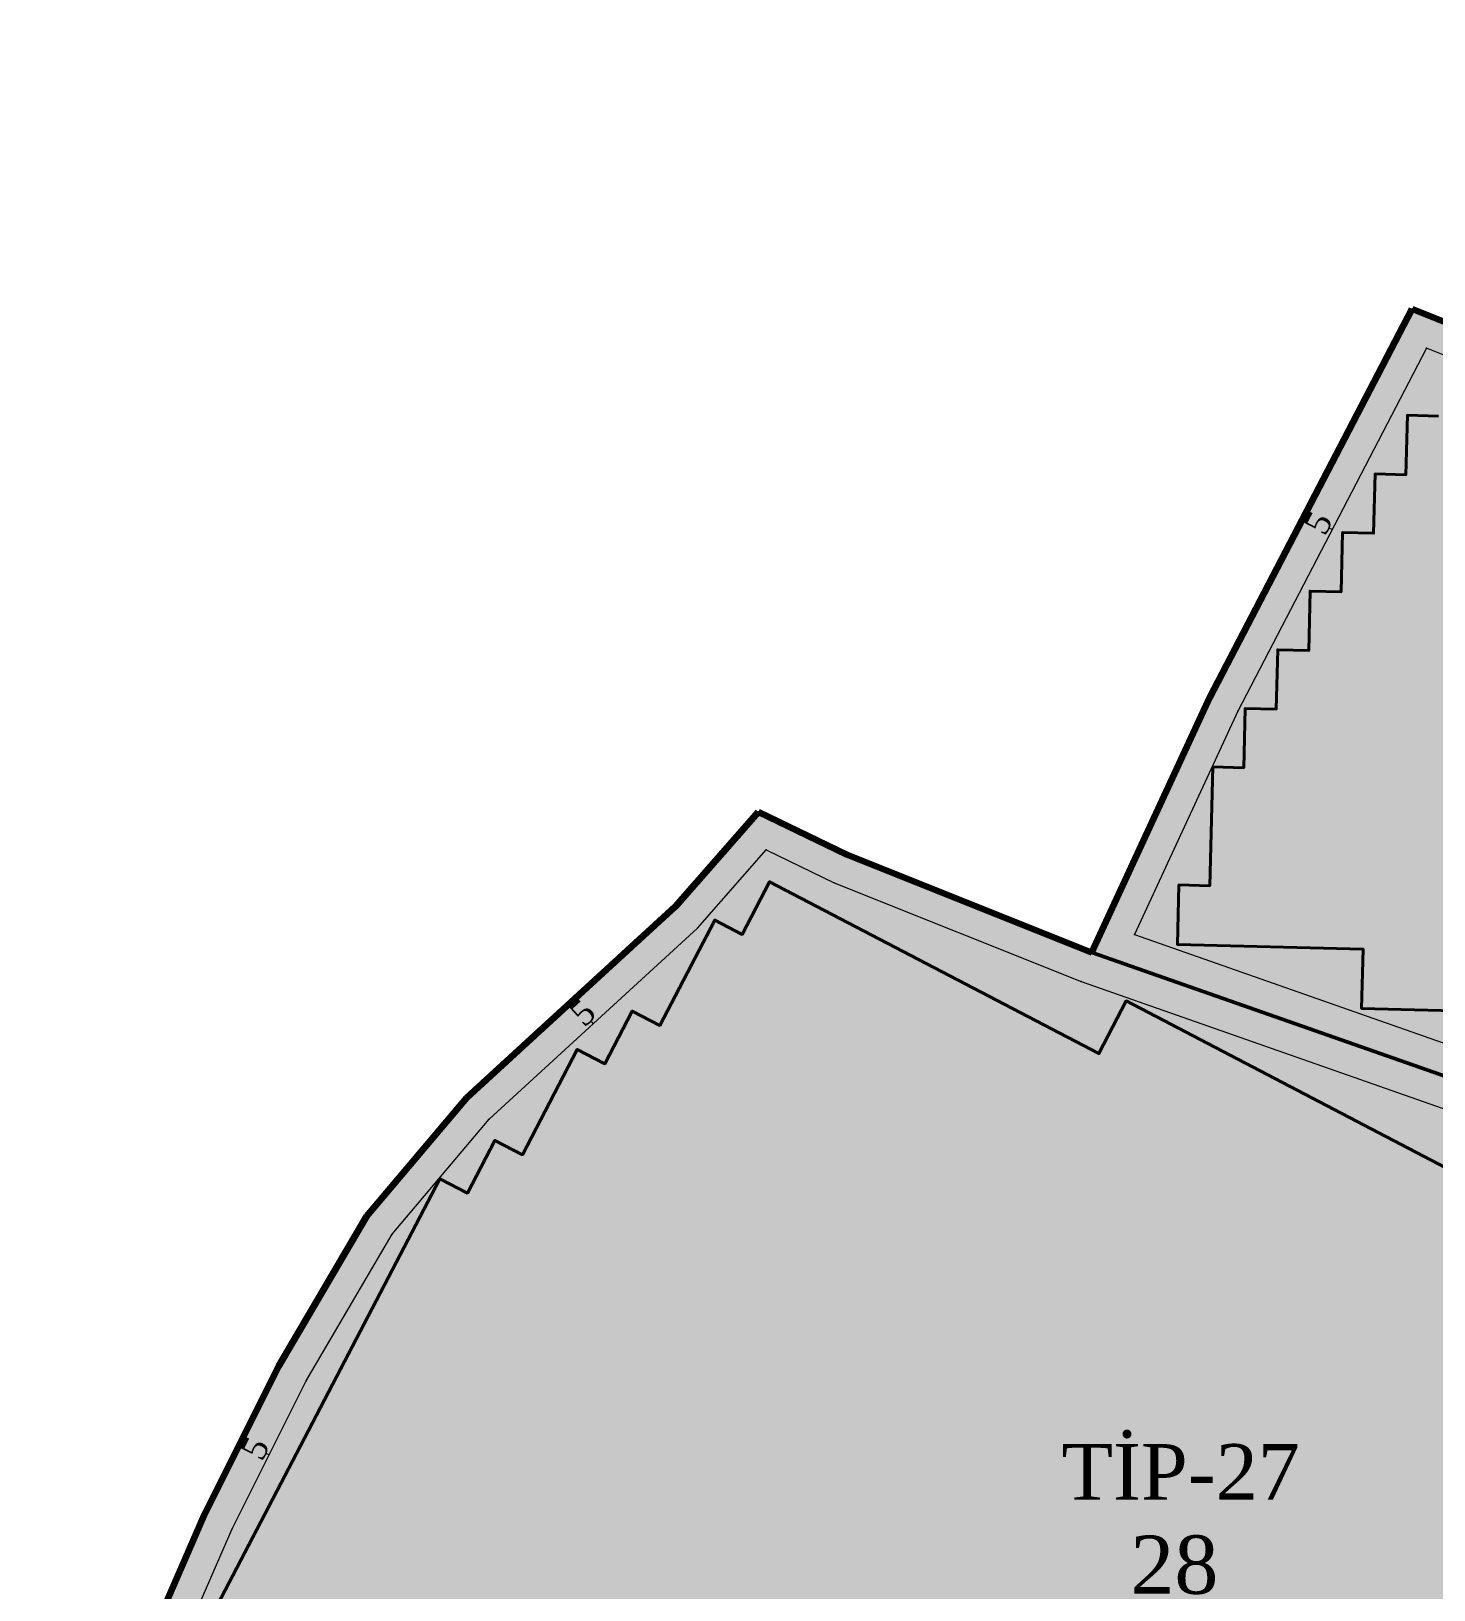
# Model space of a CAD drawing. Header units: metres. Extents: x 478603 to 489313, y 4282657 to 4289463.
# Drawn here: x 479043.4 to 479270.1, y 4286895.4 to 4287147.3 of the extents above; entities that cross this region are included whole.
import ezdxf

# ---------------------------------------------------------------- set-up
doc = ezdxf.new("R2010")
doc.units = ezdxf.units.M
for name, color, linetype, lineweight in [('102', 18, 'Continuous', 50), ('ADAKENARI', 18, 'Continuous', 0), ('DEGER', 18, 'Continuous', 20), ('EYLUL_REV', 8, 'Continuous', 0), ('PARSEL_ALAN', 254, 'Continuous', 0), ('PARSEL_SERA_ALAN', 9, 'Continuous', 40), ('ROL_CEPHE', 1, 'Continuous', 0), ('SNR_PLANONAMAA', 233, 'Continuous', 0), ('SNR_YAPIYAK', 18, 'Continuous', 0)]:
    doc.layers.add(name, color=color, linetype=linetype, lineweight=lineweight)
doc.styles.get("Standard").update_dxf_attribs({"font": 'times.ttf'})

msp = doc.modelspace()

# ---------------------------------------------------------------- hatches: boundary and pattern name
at = {"layer": 'PARSEL_ALAN'}
for points in [[(479399.4, 4286933.73), (479405.09, 4286944.62), (479409.71, 4286953.49), (479425.73, 4286984.15), (479428.51, 4286989.47), (479491.3, 4287110.04), (479490.44, 4287118.34), (479469.54, 4287142.67), (479288.02, 4287147.27), (479271.78, 4287100.28), (479266.55, 4287102.39), (479233.89, 4287039.6), (479214.83, 4286998.4)], [(479302.34, 4286747.87), (479043.44, 4286844.13), (479055.25, 4286870.32), (479071.38, 4286907.43), (479083.46, 4286931.58), (479097.69, 4286955.79), (479113.84, 4286974.95), (479147.53, 4287005.85), (479160.96, 4287021.15), (479175.22, 4287014.27), (479214.83, 4286998.4), (479399.4, 4286933.73)]]:
    msp.add_hatch(color=256, dxfattribs=at).paths.add_polyline_path(points)
at = {"layer": 'PARSEL_SERA_ALAN'}
for points in [[(479467.14, 4287135.44), (479465.74, 4287080.15), (479460.74, 4287080.27), (479460.5, 4287070.68), (479455.5, 4287070.8), (479455.01, 4287051.61), (479450.02, 4287051.73), (479449.77, 4287042.14), (479444.77, 4287042.26), (479444.53, 4287032.67), (479439.53, 4287032.79), (479439.29, 4287023.2), (479434.29, 4287023.32), (479434.05, 4287013.73), (479429.05, 4287013.85), (479428.81, 4287004.26), (479423.81, 4287004.38), (479423.57, 4286994.79), (479418.57, 4286994.91), (479418.32, 4286985.32), (479413.33, 4286985.44), (479413.08, 4286975.84), (479408.09, 4286975.97), (479407.84, 4286966.37), (479402.84, 4286966.5), (479402.6, 4286956.9), (479397.6, 4286957.03), (479397.36, 4286947.43), (479377.37, 4286947.94), (479377.61, 4286957.54), (479347.62, 4286958.3), (479347.86, 4286967.89), (479317.87, 4286968.65), (479318.11, 4286978.25), (479288.12, 4286979.01), (479288.37, 4286988.61), (479258.38, 4286989.37), (479258.62, 4286998.96), (479228.63, 4286999.72), (479228.87, 4287009.32), (479233.87, 4287009.19), (479234.36, 4287028.39), (479239.35, 4287028.26), (479239.6, 4287037.86), (479244.6, 4287037.73), (479244.84, 4287047.33), (479249.84, 4287047.2), (479250.08, 4287056.8), (479255.08, 4287056.67), (479255.32, 4287066.27), (479260.32, 4287066.14), (479260.56, 4287075.74), (479265.56, 4287075.61), (479265.8, 4287085.21), (479270.8, 4287085.08), (479275.8, 4287084.95), (479276.04, 4287094.55), (479281.04, 4287094.43), (479281.29, 4287104.02), (479286.28, 4287103.9), (479286.77, 4287123.09), (479291.77, 4287122.96), (479292.25, 4287142.16), (479467.2, 4287137.73)], [(479299.95, 4286754.09), (479229.04, 4286791.12), (479224.59, 4286782.61), (479158.11, 4286817.33), (479153.67, 4286808.82), (479082.76, 4286845.85), (479078.31, 4286837.34), (479056.15, 4286848.91), (479065.04, 4286865.93), (479060.61, 4286868.25), (479109.49, 4286961.85), (479113.92, 4286959.54), (479118.36, 4286968.05), (479122.8, 4286965.73), (479131.68, 4286982.75), (479136.12, 4286980.44), (479140.56, 4286988.95), (479144.99, 4286986.63), (479153.88, 4287003.65), (479158.31, 4287001.34), (479162.75, 4287009.85), (479215.94, 4286982.07), (479220.38, 4286990.58), (479278, 4286960.5), (479282.44, 4286969.01), (479344.49, 4286936.61), (479348.94, 4286945.11), (479388.83, 4286924.28)]]:
    msp.add_hatch(color=256, dxfattribs=at).paths.add_polyline_path(points)

# ---------------------------------------------------------------- linework, layer by layer
at = {"layer": '102'}
msp.add_line((479399.4, 4286933.73, 924.04), (479214.83, 4286998.4), dxfattribs=at)
at = {"layer": 'ADAKENARI', "lineweight": 100}
for p, q in [((479233.89, 4287039.6), (479266.55, 4287102.39)), ((479266.55, 4287102.39), (479271.78, 4287100.28)), ((479214.83, 4286998.4), (479233.89, 4287039.6)), ((479147.53, 4287005.85), (479160.96, 4287021.15)), ((479160.96, 4287021.15), (479175.22, 4287014.27)), ((479175.22, 4287014.27), (479214.83, 4286998.4)), ((479113.84, 4286974.95), (479147.53, 4287005.85)), ((479097.69, 4286955.79), (479113.84, 4286974.95)), ((479083.46, 4286931.58), (479097.69, 4286955.79)), ((479071.38, 4286907.43), (479083.46, 4286931.58)), ((479055.25, 4286870.32), (479071.38, 4286907.43))]:
    msp.add_line(p, q, dxfattribs=at)
at = {"layer": 'EYLUL_REV'}
msp.add_polyline3d([(479271.78, 4287100.28, 0), (479266.55, 4287102.39, 0), (479261.64, 4287092.06, 0), (479250.78, 4287071.62, 0), (479233.89, 4287039.6, 0), (479214.83, 4286998.4, 0), (479202.22, 4287003.17, 0), (479175.22, 4287014.27, 0), (479160.96, 4287021.15, 0), (479147.53, 4287005.85, 0), (479125.53, 4286985.86, 0), (479113.84, 4286974.95, 0), (479097.09, 4286955.09, 0), (479083.46, 4286931.58, 0), (479071.38, 4286907.43, 0), (479068.08, 4286900.09, 0), (479055.25, 4286870.32, 0)], dxfattribs=at)
at = {"layer": 'PARSEL_ALAN'}
for points in [[(479399.4, 4286933.73, 924.04), (479405.09, 4286944.62, 923.53), (479409.71, 4286953.49, 923.03), (479425.73, 4286984.15, 923.71), (479428.51, 4286989.47, 923.94), (479491.3, 4287110.04, 918.16), (479490.44, 4287118.34, 919.38), (479469.54, 4287142.67, 921.12), (479288.02, 4287147.27, 904.23), (479271.78, 4287100.28, 902.75), (479266.55, 4287102.39, 902.41), (479233.89, 4287039.6, 901.23), (479214.83, 4286998.4, 900.83), (479399.4, 4286933.73, 924.04)], [(479399.4, 4286933.73, 0), (479405.09, 4286944.62, 0), (479409.71, 4286953.49, 0), (479425.73, 4286984.15, 0), (479428.51, 4286989.47, 0), (479491.3, 4287110.04, 0), (479490.44, 4287118.34, 0), (479469.54, 4287142.67, 0), (479288.02, 4287147.27, 0), (479271.78, 4287100.28, 0), (479266.55, 4287102.39, 0), (479233.89, 4287039.6, 0), (479214.83, 4286998.4, 0), (479399.4, 4286933.73, 0)], [(479302.34, 4286747.87, 922.41), (479043.44, 4286844.13, 899.17), (479055.25, 4286870.32, 899.38), (479071.38, 4286907.43, 899.64), (479083.46, 4286931.58, 899.78), (479097.69, 4286955.79, 899.9), (479113.84, 4286974.95, 900.03), (479147.53, 4287005.85, 900.5), (479160.96, 4287021.15, 900.33), (479175.22, 4287014.27, 900.21), (479214.83, 4286998.4, 900.83), (479399.4, 4286933.73, 924.04), (479302.34, 4286747.87, 922.41)], [(479302.34, 4286747.87, 0), (479043.44, 4286844.13, 0), (479055.25, 4286870.32, 0), (479071.38, 4286907.43, 0), (479083.46, 4286931.58, 0), (479097.69, 4286955.79, 0), (479113.84, 4286974.95, 0), (479147.53, 4287005.85, 0), (479160.96, 4287021.15, 0), (479175.22, 4287014.27, 0), (479214.83, 4286998.4, 0), (479399.4, 4286933.73, 0), (479302.34, 4286747.87, 0)]]:
    msp.add_polyline3d(points, close=True, dxfattribs=at)
at = {"layer": 'PARSEL_SERA_ALAN'}
for points in [[(479288.37, 4286988.61, 0), (479258.38, 4286989.37, 0), (479258.62, 4286998.96, 0), (479228.63, 4286999.72, 0), (479228.87, 4287009.32, 0), (479233.87, 4287009.19, 0), (479234.36, 4287028.39, 0), (479239.35, 4287028.26, 0), (479239.6, 4287037.86, 0), (479244.6, 4287037.73, 0), (479244.84, 4287047.33, 0), (479249.84, 4287047.2, 0), (479250.08, 4287056.8, 0), (479255.08, 4287056.67, 0), (479255.32, 4287066.27, 0), (479260.32, 4287066.14, 0), (479260.56, 4287075.74, 0), (479265.56, 4287075.61, 0), (479265.8, 4287085.21, 0), (479270.8, 4287085.08, 0)], [(479288.37, 4286988.61, 0), (479258.38, 4286989.37, 0), (479258.62, 4286998.96, 0), (479228.63, 4286999.72, 0), (479228.87, 4287009.32, 0), (479233.87, 4287009.19, 0), (479234.36, 4287028.39, 0), (479239.35, 4287028.26, 0), (479239.6, 4287037.86, 0), (479244.6, 4287037.73, 0), (479244.84, 4287047.33, 0), (479249.84, 4287047.2, 0), (479250.08, 4287056.8, 0), (479255.08, 4287056.67, 0), (479255.32, 4287066.27, 0), (479260.32, 4287066.14, 0), (479260.56, 4287075.74, 0), (479265.56, 4287075.61, 0), (479265.8, 4287085.21, 0), (479270.8, 4287085.08, 0)], [(479060.61, 4286868.25, 0), (479109.49, 4286961.85, 0), (479113.92, 4286959.54, 0), (479118.36, 4286968.05, 0), (479122.8, 4286965.73, 0), (479131.68, 4286982.75, 0), (479136.12, 4286980.44, 0), (479140.56, 4286988.95, 0), (479144.99, 4286986.63, 0), (479153.88, 4287003.65, 0), (479158.31, 4287001.34, 0), (479162.75, 4287009.85, 0), (479215.94, 4286982.07, 0), (479220.38, 4286990.58, 0), (479278, 4286960.5, 0), (479282.44, 4286969.01, 0), (479344.49, 4286936.61, 0), (479348.94, 4286945.11, 0), (479388.83, 4286924.28, 0), (479299.95, 4286754.09, 0)], [(479060.61, 4286868.25, 0), (479109.49, 4286961.85, 0), (479113.92, 4286959.54, 0), (479118.36, 4286968.05, 0), (479122.8, 4286965.73, 0), (479131.68, 4286982.75, 0), (479136.12, 4286980.44, 0), (479140.56, 4286988.95, 0), (479144.99, 4286986.63, 0), (479153.88, 4287003.65, 0), (479158.31, 4287001.34, 0), (479162.75, 4287009.85, 0), (479215.94, 4286982.07, 0), (479220.38, 4286990.58, 0), (479278, 4286960.5, 0), (479282.44, 4286969.01, 0), (479344.49, 4286936.61, 0), (479348.94, 4286945.11, 0), (479388.83, 4286924.28, 0), (479299.95, 4286754.09, 0)]]:
    msp.add_polyline3d(points, dxfattribs=at)
at = {"layer": 'ROL_CEPHE'}
for p, q in [((479249.2, 4287069.03), (479249.56, 4287068.85)), ((479253.64, 4287066.73), (479253.28, 4287066.91)), ((479130.91, 4286990.6), (479131.18, 4286990.31)), ((479134.29, 4286986.91), (479134.02, 4286987.21)), ((479077.41, 4286919.49), (479077.77, 4286919.31)), ((479081.88, 4286917.26), (479081.53, 4286917.44))]:
    msp.add_line(p, q, dxfattribs=at)
at = {"layer": 'SNR_PLANONAMAA'}
for p, q in [((479261.64, 4287092.06, 942.48), (479266.55, 4287102.39, 942.48)), ((479266.55, 4287102.39, 942.48), (479271.78, 4287100.28, 942.48)), ((479250.78, 4287071.62, 942.48), (479261.64, 4287092.06, 942.48)), ((479233.89, 4287039.6, 942.48), (479250.78, 4287071.62, 942.48)), ((479214.83, 4286998.4, 942.48), (479233.89, 4287039.6, 942.48)), ((479147.53, 4287005.85, 942.48), (479160.96, 4287021.15, 942.48)), ((479160.96, 4287021.15, 942.48), (479175.22, 4287014.27, 942.48)), ((479175.22, 4287014.27, 942.48), (479202.22, 4287003.17, 942.48)), ((479125.53, 4286985.86, 942.48), (479147.53, 4287005.85, 942.48)), ((479202.22, 4287003.17, 942.48), (479214.83, 4286998.4, 942.48)), ((479113.84, 4286974.95, 942.48), (479125.53, 4286985.86, 942.48)), ((479097.09, 4286955.09, 942.48), (479113.84, 4286974.95, 942.48)), ((479083.46, 4286931.58, 942.48), (479097.09, 4286955.09, 942.48)), ((479071.38, 4286907.43, 942.48), (479083.46, 4286931.58, 942.48)), ((479068.08, 4286900.09, 942.48), (479071.38, 4286907.43, 942.48)), ((479055.25, 4286870.32, 942.48), (479068.08, 4286900.09, 942.48))]:
    msp.add_line(p, q, dxfattribs=at)
at = {"layer": 'SNR_YAPIYAK'}
for p, q in [((479268.9, 4287096.05, 900.83), (479238.38, 4287037.4, 900.83)), ((479274.79, 4287093.68, 900.83), (479268.9, 4287096.05, 900.83)), ((479238.38, 4287037.4, 900.83), (479221.68, 4287001.3, 900.83)), ((479151.11, 4287002.34, 922.41), (479162.21, 4287014.99, 922.41)), ((479162.21, 4287014.99, 922.41), (479173.2, 4287009.69, 922.41)), ((479173.2, 4287009.69, 922.41), (479213.07, 4286993.71, 922.41)), ((479117.46, 4286971.49, 922.41), (479151.11, 4287002.34, 922.41)), ((479221.68, 4287001.3, 900.83), (479396.97, 4286939.87, 900.83)), ((479213.07, 4286993.71, 922.41), (479392.29, 4286930.92, 922.41)), ((479101.78, 4286952.89, 922.41), (479117.46, 4286971.49, 922.41)), ((479087.85, 4286929.2, 922.41), (479101.78, 4286952.89, 922.41)), ((479075.91, 4286905.32, 922.41), (479087.85, 4286929.2, 922.41)), ((479059.82, 4286868.29, 922.41), (479075.91, 4286905.32, 922.41))]:
    msp.add_line(p, q, dxfattribs=at)
for p in [(479268.9, 4287096.05, 902.41), (479268.9, 4287096.05, 902.41), (479238.38, 4287037.4, 901.23), (479238.38, 4287037.4, 901.23), (479162.21, 4287014.99, 900.33), (479162.21, 4287014.99, 900.33), (479173.2, 4287009.69, 900.21), (479173.2, 4287009.69, 900.21), (479151.11, 4287002.34, 900.5), (479151.11, 4287002.34, 900.5), (479221.68, 4287001.3, 900.83), (479221.68, 4287001.3, 900.83), (479213.07, 4286993.71, 900.83), (479213.07, 4286993.71, 900.83), (479117.46, 4286971.49, 900.03), (479117.46, 4286971.49, 900.03), (479101.78, 4286952.89, 899.9), (479101.78, 4286952.89, 899.9), (479087.85, 4286929.2, 899.78), (479087.85, 4286929.2, 899.78), (479075.91, 4286905.32, 899.64), (479075.91, 4286905.32, 899.64)]:
    msp.add_point(p, dxfattribs=at)

# ---------------------------------------------------------------- texts
at = {"layer": 'DEGER', "lineweight": 13}
for s, height, p in [('TİP-27', 9, (479209.91, 4286910)), ('28', 9.414, (479221.03, 4286894.8))]:
    msp.add_text(s, height=height, dxfattribs=at).set_placement(p)
at = {"layer": 'ROL_CEPHE'}
for rotation, p in [(422.5124, (479252.46, 4287065.55)), (42.5171, (479132.78, 4286986.21)), (63.4356, (479080.73, 4286916.06))]:
    msp.add_text('5', height=4, rotation=rotation, dxfattribs=at).set_placement(p)

doc.saveas('drawing.dxf')
